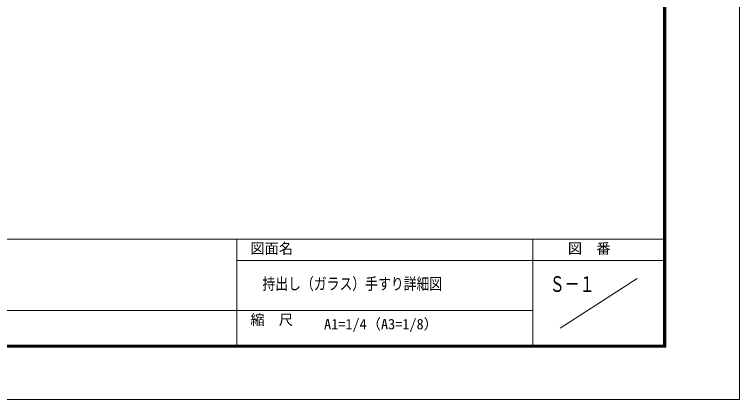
# Model space of a CAD drawing. Units: millimetres, scale not verified. Extents: x -3554 to 3554, y -1188 to 1188.
# Drawn here: x 2741 to 3554, y -1188 to -756 of the extents above; entities that cross this region are included whole.
import ezdxf
from ezdxf.enums import TextEntityAlignment as Align

# ---------------------------------------------------------------- set-up
doc = ezdxf.new("R2010")
doc.units = ezdxf.units.MM
doc.header["$LTSCALE"] = 8
for name, color, linetype, lineweight in [('0-0_0', 7, 'Continuous', 18), ('0-1_DEFPOINTS', 5, 'Continuous', 18), ('0-4_WAKU', 7, 'Continuous', 18)]:
    doc.layers.add(name, color=color, linetype=linetype, lineweight=lineweight)
doc.layers.add('0-2_MOJI', color=7, linetype='Continuous')
doc.styles.add('ＭＳ ゴシック', font='')
doc.styles.get('ＭＳ ゴシック').set_extended_font_data('MS Gothic')

msp = doc.modelspace()

# ---------------------------------------------------------------- linework, layer by layer
at = {"layer": '0-1_DEFPOINTS'}
for p, q in [((3554.142, -1188), (3554.142, 1188)), ((190.142, -1188), (3554.142, -1188))]:
    msp.add_line(p, q, dxfattribs=at)
at = {"layer": '0-4_WAKU'}
for p, q in [((3468.942, -1126.8), (3468.942, 1130.8)), ((3469.542, -1127.4), (3469.542, 1131.4)), ((3470.142, -1128), (3470.142, 1132)), ((3470.742, -1128.6), (3470.742, 1132.6)), ((3471.342, -1129.2), (3471.342, 1133.2)), ((270.142, -1008), (3470.142, -1008)), ((2990.142, -1008), (2990.142, -1128)), ((3322.142, -1008), (3322.142, -1128)), ((2990.142, -1032), (3470.142, -1032)), ((3352.975, -1108), (3439.309, -1052)), ((2314.142, -1088), (3322.142, -1088)), ((268.942, -1129.2), (3471.342, -1129.2)), ((269.542, -1128.6), (3470.742, -1128.6)), ((270.142, -1128), (3470.142, -1128)), ((270.742, -1127.4), (3469.542, -1127.4)), ((271.342, -1126.8), (3468.942, -1126.8))]:
    msp.add_line(p, q, dxfattribs=at)

# ---------------------------------------------------------------- texts
at = {"layer": '0-0_0', "style": 'ＭＳ ゴシック'}
for s, height, width, p in [('持出し（ガラス）手すり詳細図', 13.2, 0.8, (3018.891, -1068.604)), ('Ｓ－１', 17.6, 0.7, (3341.159, -1072.441))]:
    msp.add_text(s, height=height, dxfattribs=dict(at, width=width)).set_placement(p, align=Align.BOTTOM_LEFT)
msp.add_text('A1=1/4（A3=1/8）', height=11.73, dxfattribs=at).set_placement((3087.987, -1112.711), align=Align.BOTTOM_LEFT)
at = {"layer": '0-2_MOJI', "style": 'ＭＳ ゴシック'}
for s, p in [('図面名', (3005.25, -1027.794)), ('図  番', (3361.565, -1027.794)), ('縮  尺', (3005.25, -1107.794))]:
    msp.add_text(s, height=11.73, dxfattribs=at).set_placement(p, align=Align.BOTTOM_LEFT)

doc.saveas('drawing.dxf')
